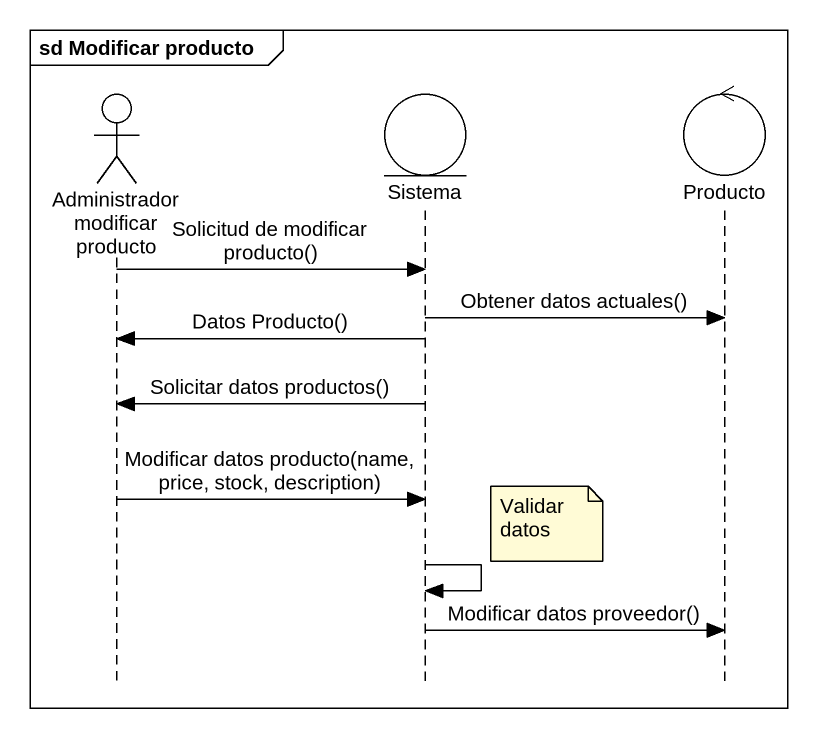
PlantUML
@startuml
mainframe sd Modificar producto
hide footbox
actor "Administrador modificar producto" as Administrador_modificar
entity Sistema
control Producto

Administrador_modificar -> Sistema : Solicitud de modificar producto()
Sistema -> Producto : Obtener datos actuales()
Sistema -> Administrador_modificar : Datos Producto()
Sistema -> Administrador_modificar : Solicitar datos productos()
Administrador_modificar -> Sistema : Modificar datos producto(name, price, stock, description)
note right of Sistema : Validar datos
Sistema -> Sistema
Sistema -> Producto : Modificar datos proveedor()
@enduml
